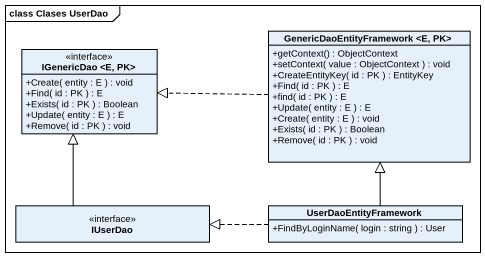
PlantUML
@startuml
mainframe class Clases UserDao
hide circle
hide empty members
skinparam classAttributeIconSize 0
class "GenericDaoEntityFramework <E, PK>" as GenericDaoEntityFramework_E {
  +getContext() : ObjectContext
  +setContext( value : ObjectContext ) : void
  +CreateEntityKey( id : PK ) : EntityKey
  +Find( id : PK ) : E
  +find( id : PK ) : E
  +Update( entity : E ) : E
  +Create( entity : E ) : void
  +Exists( id : PK ) : Boolean
  +Remove( id : PK ) : void
}
interface "IGenericDao <E, PK>" as IGenericDao_E_PK {
  +Create( entity : E ) : void
  +Find( id : PK ) : E
  +Exists( id : PK ) : Boolean
  +Update( entity : E ) : E
  +Remove( id : PK ) : void
}
interface IUserDao
class UserDaoEntityFramework {
  +FindByLoginName( login : string ) : User
}
GenericDaoEntityFramework_E .left.|> IGenericDao_E_PK
IUserDao -up-|> IGenericDao_E_PK
UserDaoEntityFramework -up-|> GenericDaoEntityFramework_E
UserDaoEntityFramework .left.|> IUserDao
@enduml
